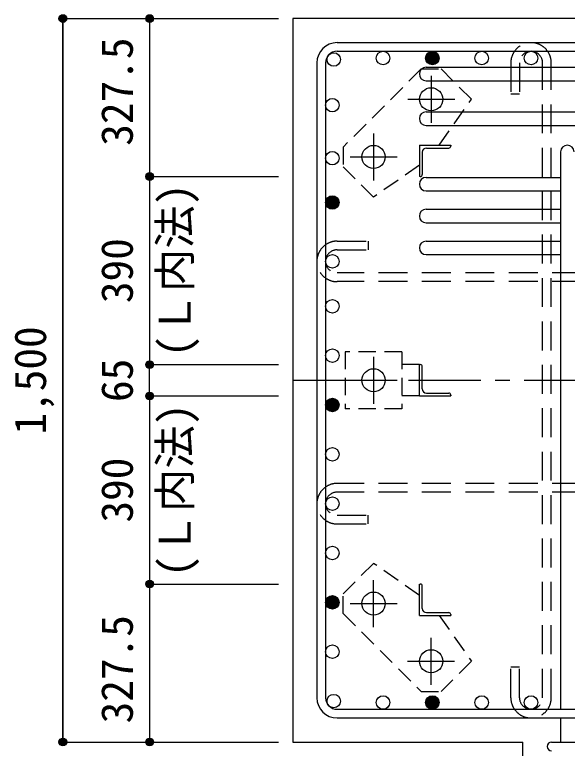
# Model space of a CAD drawing. Units: millimetres at full size, sheet at 1:30. Extents: x -5973 to 5954, y -4195 to 4201.
# Drawn here: x -775 to 372, y 1693 to 3214 of the extents above; entities that cross this region are included whole.
import ezdxf
from ezdxf.enums import TextEntityAlignment as Align

# ---------------------------------------------------------------- set-up
doc = ezdxf.new("R2010")
doc.units = ezdxf.units.MM
doc.header["$LTSCALE"] = 30
doc.header["$PDMODE"] = 32
doc.header["$PDSIZE"] = 15
for name, pattern in [('CHAIN1', [8, 5, -1, 1, -1]), ('DASHED1', [1.8, 1.2, -0.6]), ('DASHED2', [3, 2, -1])]:
    doc.linetypes.add(name, pattern=pattern)
for name, color, linetype in [('0-1_躯体線', 2, 'Continuous'), ('0-2_アンカーボルト', 4, 'CHAIN1'), ('0-3_立上り筋', 4, 'Continuous'), ('0-4_フープ筋', 7, 'Continuous'), ('0-5_基礎梁筋', 7, 'Continuous'), ('0-6_スタラップ筋', 7, 'Continuous'), ('0-7_文字', 4, 'Continuous'), ('0-9_プレート', 4, 'DASHED1'), ('0-A_アングル', 4, 'Continuous'), ('0-C', 7, 'DASHED2'), ('0-D_寸法', 4, 'Continuous')]:
    doc.layers.add(name, color=color, linetype=linetype)
doc.styles.add('ＭＳ ゴシック', font='')
doc.styles.get('ＭＳ ゴシック').set_extended_font_data('MS Gothic')

msp = doc.modelspace()

# ---------------------------------------------------------------- linework, layer by layer
at = {"layer": '0-1_躯体線'}
for p, q in [((-197.56, 3206.03), (-197.56, 1706.03)), ((1702.44, 3206.03), (-197.56, 3206.03)), ((-197.56, 1706.03), (279.94, 1706.03)), ((279.94, 1306.03), (279.94, 1706.03))]:
    msp.add_line(p, q, dxfattribs=at)
at = {"layer": '0-2_アンカーボルト'}
for p, q in [((89.44, 3087.33), (89.44, 2989.83)), ((40.74, 3038.53), (138.24, 3038.53)), ((-30.06, 2967.83), (-30.06, 2870.33)), ((-78.76, 2919.03), (18.74, 2919.03)), ((-30.06, 2504.83), (-30.06, 2407.33)), ((-78.76, 2456.03), (18.74, 2456.03)), ((-30.06, 1944.33), (-30.06, 2041.83)), ((-78.86, 1993.03), (18.64, 1993.03)), ((89.44, 1824.83), (89.44, 1922.33)), ((40.64, 1873.53), (138.14, 1873.53))]:
    msp.add_line(p, q, dxfattribs=at)
at = {"layer": '0-2_アンカーボルト', "color": 3, "linetype": 'Continuous'}
for centre in [(89.44, 3038.53), (-30.06, 2919.03), (-30.06, 2456.03), (-30.06, 1993.03), (89.44, 1873.53)]:
    msp.add_circle(centre, 24, dxfattribs=at)
at = {"layer": '0-3_立上り筋', "color": 3}
for centre in [(-112.63, 3121.1), (-10.32, 3124.03), (92, 3124.03), (194.32, 3124.03), (296.64, 3124.03), (-115.56, 3026.53), (-115.56, 2916.46), (-115.56, 2824.53), (-115.56, 2702.53), (-115.56, 2609.51), (-115.56, 2507.19), (-115.56, 2404.87), (-115.56, 2302.55), (-115.56, 2200.23), (-115.56, 2097.92), (-115.56, 1995.6), (-115.56, 1893.28), (-112.63, 1790.96), (-10.32, 1788.03), (92, 1788.03), (194.32, 1788.03), (296.64, 1788.03)]:
    msp.add_circle(centre, 14, dxfattribs=at)
at = {"layer": '0-3_立上り筋'}
for centre, radius in [((92, 3124.03), 12.6), ((92, 3124.03), 11.2), ((92, 3124.03), 9.8), ((92, 3124.03), 8.4), ((92, 3124.03), 7), ((92, 3124.03), 5.6), ((92, 3124.03), 4.2), ((92, 3124.03), 2.8), ((92, 3124.03), 1.4), ((-115.56, 2824.53), 12.6), ((-115.56, 2824.53), 11.2), ((-115.56, 2824.53), 9.8), ((-115.56, 2824.53), 8.4), ((-115.56, 2824.53), 7), ((-115.56, 2824.53), 5.6), ((-115.56, 2824.53), 4.2), ((-115.56, 2824.53), 2.8), ((-115.56, 2824.53), 1.4), ((-115.56, 2404.87), 12.6), ((-115.56, 2404.87), 11.2), ((-115.56, 2404.87), 9.8), ((-115.56, 2404.87), 8.4), ((-115.56, 2404.87), 7), ((-115.56, 2404.87), 5.6), ((-115.56, 2404.87), 4.2), ((-115.56, 2404.87), 2.8), ((-115.56, 2404.87), 1.4), ((-115.56, 1995.6), 12.6), ((-115.56, 1995.6), 11.2), ((-115.56, 1995.6), 9.8), ((-115.56, 1995.6), 8.4), ((-115.56, 1995.6), 7), ((-115.56, 1995.6), 5.6), ((-115.56, 1995.6), 4.2), ((-115.56, 1995.6), 2.8), ((-115.56, 1995.6), 1.4), ((92, 1788.03), 12.6), ((92, 1788.03), 11.2), ((92, 1788.03), 9.8), ((92, 1788.03), 8.4), ((92, 1788.03), 7), ((92, 1788.03), 5.6), ((92, 1788.03), 4.2), ((92, 1788.03), 2.8), ((92, 1788.03), 1.4)]:
    msp.add_circle(centre, radius, dxfattribs=at)
at = {"layer": '0-4_フープ筋'}
for p, q in [((-105.56, 3156.03), (1210.44, 3156.03)), ((-105.56, 3138.03), (1210.44, 3138.03)), ((-147.56, 3114.03), (-147.56, 1798.03)), ((-129.56, 3114.03), (-129.56, 1798.03)), ((-105.56, 1774.03), (1210.44, 1774.03)), ((-105.56, 1756.03), (1210.44, 1756.03))]:
    msp.add_line(p, q, dxfattribs=at)
for centre, radius, start, end in [((-105.56, 3114.03), 42, 90, 180), ((-105.56, 3114.03), 24, 90, 180), ((-105.56, 1798.03), 42, 180, 270), ((-105.56, 1798.03), 24, 180, 270)]:
    msp.add_arc(centre, radius, start, end, dxfattribs=at)
at = {"layer": '0-5_基礎梁筋'}
for p, q in [((78.94, 3105.1), (1234.44, 3105.1)), ((78.94, 3077.1), (1234.44, 3077.1)), ((78.94, 3012.53), (1234.44, 3012.53)), ((78.94, 2984.53), (1234.44, 2984.53)), ((357.94, 2929.53), (357.94, 1774.03)), ((78.94, 2876.53), (357.94, 2876.53)), ((78.94, 2848.53), (357.94, 2848.53)), ((78.94, 2810.53), (357.94, 2810.53)), ((78.94, 2782.53), (357.94, 2782.53)), ((78.94, 2744.53), (357.94, 2744.53)), ((78.94, 2716.53), (357.94, 2716.53)), ((357.94, 1756.03), (357.94, 1706.03))]:
    msp.add_line(p, q, dxfattribs=at)
for centre, start, end in [((78.94, 3091.1), 90, 270), ((78.94, 2998.53), 90, 270), ((371.94, 2929.53), 0, 180), ((78.94, 2862.53), 90, 270), ((78.94, 2796.53), 90, 270), ((78.94, 2730.53), 90, 270)]:
    msp.add_arc(centre, 14, start, end, dxfattribs=at)
at = {"layer": '0-6_スタラップ筋'}
msp.add_line((338.94, 1706.03), (765.94, 1706.03), dxfattribs=at)
msp.add_arc((338.94, 1697.03), 9, 90, 270, dxfattribs=at)
at = {"layer": '0-9_プレート'}
for p, q in [((68.93, 3101.46), (-93, 2939.53)), ((68.93, 3101.46), (109.94, 3101.46)), ((-93, 2939.53), (-93, 2898.52)), ((-30.06, 2835.59), (-93, 2898.52)), ((64.94, 2902.31), (-30.06, 2835.59)), ((28.94, 2515.03), (-89.06, 2515.03)), ((-89.06, 2515.03), (-89.06, 2397.03)), ((28.94, 2515.03), (28.94, 2397.03)), ((64.94, 2488.53), (28.94, 2488.53)), ((64.94, 2423.53), (28.94, 2423.53)), ((28.94, 2397.03), (-89.06, 2397.03)), ((-93, 1972.53), (-93, 2013.54)), ((-93, 1972.53), (68.93, 1810.6)), ((106.16, 1968.53), (172.88, 1873.53)), ((172.88, 1873.53), (109.94, 1810.6)), ((68.93, 1810.6), (109.94, 1810.6))]:
    msp.add_line(p, q, dxfattribs=at)
for points in [[(106.16, 2943.53), (172.88, 3038.53), (109.94, 3101.46)], [(64.94, 2009.76), (-30.06, 2076.47), (-93, 2013.54)]]:
    msp.add_lwpolyline(points, dxfattribs=at)
at = {"layer": '0-A_アングル'}
for p, q in [((64.94, 2943.53), (129.94, 2943.53)), ((64.94, 2943.53), (64.94, 2878.53)), ((79.44, 2937.53), (125.94, 2937.53)), ((129.94, 2943.53), (129.94, 2941.53)), ((70.94, 2929.03), (70.94, 2882.53)), ((66.94, 2878.53), (64.94, 2878.53)), ((64.94, 2488.53), (66.94, 2488.53)), ((64.94, 2423.53), (64.94, 2488.53)), ((70.94, 2438.03), (70.94, 2484.53)), ((64.94, 2423.53), (129.94, 2423.53)), ((79.44, 2429.53), (125.94, 2429.53)), ((129.94, 2425.53), (129.94, 2423.53)), ((64.94, 2033.53), (66.94, 2033.53)), ((64.94, 1968.53), (64.94, 2033.53)), ((70.94, 1983.03), (70.94, 2029.53)), ((64.94, 1968.53), (129.94, 1968.53)), ((79.44, 1974.53), (125.94, 1974.53)), ((129.94, 1970.53), (129.94, 1968.53))]:
    msp.add_line(p, q, dxfattribs=at)
for centre, radius, start, end in [((79.44, 2929.03), 8.5, 90, 180), ((125.94, 2941.53), 4, 270, 0), ((66.94, 2882.53), 4, 270, 0), ((66.94, 2484.53), 4, 0, 90), ((79.44, 2438.03), 8.5, 180, 270), ((125.94, 2425.53), 4, 0, 90), ((66.94, 2029.53), 4, 0, 90), ((79.44, 1983.03), 8.5, 180, 270), ((125.94, 1970.53), 4, 0, 90)]:
    msp.add_arc(centre, radius, start, end, dxfattribs=at)
at = {"layer": '0-C'}
for p, q in [((254.64, 3114.03), (254.64, 3050.03)), ((272.64, 3114.03), (272.64, 3050.03)), ((320.64, 1798.03), (320.64, 3114.03)), ((338.64, 1798.03), (338.64, 3114.03)), ((254.64, 3050.03), (272.64, 3050.03)), ((-105.56, 2744.53), (-41.56, 2744.53)), ((-41.56, 2744.53), (-41.56, 2726.53)), ((-105.56, 2726.53), (-41.56, 2726.53)), ((1210.44, 2678.53), (-105.56, 2678.53)), ((1210.44, 2660.53), (-105.56, 2660.53)), ((1210.44, 2242.23), (-105.56, 2242.23)), ((1210.44, 2224.23), (-105.56, 2224.23)), ((-105.56, 2176.23), (-41.56, 2176.23)), ((-41.56, 2158.23), (-41.56, 2176.23)), ((-105.56, 2158.23), (-41.56, 2158.23)), ((272.64, 1798.03), (272.64, 1862.03))]:
    msp.add_line(p, q, dxfattribs=at)
msp.add_lwpolyline([(254.64, 1798.03), (254.64, 1862.03), (272.64, 1862.03)], dxfattribs=at)
for centre, radius, start, end in [((296.64, 3114.03), 42, 0, 180), ((296.64, 3114.03), 24, 0, 180), ((-105.56, 2702.53), 42, 90, 270), ((-105.56, 2702.53), 24, 90, 270), ((-105.56, 2200.23), 42, 90, 270), ((-105.56, 2200.23), 24, 90, 270), ((296.64, 1798.03), 42, 180, 0), ((296.64, 1798.03), 24, 180, 0)]:
    msp.add_arc(centre, radius, start, end, dxfattribs=at)
at = {"layer": '0-D_寸法'}
for p, q in [((-674.6, 3206.03), (-494.6, 3206.03)), ((-674.6, 3206.03), (-494.6, 3206.03)), ((-674.6, 3206.03), (-674.6, 1706.03)), ((-674.6, 1706.03), (-674.6, 3206.03)), ((-494.6, 3206.03), (-227.56, 3206.03)), ((-494.6, 3206.03), (-494.6, 2878.53)), ((-494.6, 3206.03), (-227.56, 3206.03)), ((-494.6, 2878.53), (-227.56, 2878.53)), ((-494.6, 2423.53), (-494.6, 2488.53)), ((-494.6, 2488.53), (-227.56, 2488.53)), ((-494.6, 2423.53), (-227.56, 2423.53)), ((-494.6, 2423.53), (-494.6, 2033.53)), ((-494.6, 2423.53), (-227.56, 2423.53)), ((-494.6, 2033.53), (-227.56, 2033.53)), ((-674.6, 1706.03), (-494.6, 1706.03))]:
    msp.add_line(p, q, dxfattribs=at)
at = {"layer": '0-D_寸法', "linetype": 'CHAIN1'}
msp.add_line((-197.56, 2456.03), (1302.44, 2456.03), dxfattribs=at)
at = {"layer": '0-D_寸法'}
for points in [[(-494.6, 2878.53), (-494.6, 2488.53), (-227.56, 2488.53)], [(-494.6, 2033.53), (-494.6, 1706.03), (-227.56, 1706.03)]]:
    msp.add_lwpolyline(points, dxfattribs=at)
for centre, radius in [((-674.6, 3206.03), 8), ((-674.6, 3206.03), 7.2), ((-674.6, 3206.03), 6.4), ((-674.6, 3206.03), 5.6), ((-674.6, 3206.03), 4.8), ((-674.6, 3206.03), 4), ((-494.6, 3206.03), 8), ((-494.6, 3206.03), 7.2), ((-494.6, 3206.03), 6.4), ((-494.6, 3206.03), 5.6), ((-494.6, 3206.03), 4.8), ((-494.6, 3206.03), 4), ((-674.6, 3206.03), 3.2), ((-674.6, 3206.03), 2.4), ((-674.6, 3206.03), 1.6), ((-674.6, 3206.03), 0.8), ((-494.6, 3206.03), 3.2), ((-494.6, 3206.03), 2.4), ((-494.6, 3206.03), 1.6), ((-494.6, 3206.03), 0.8), ((-494.6, 2878.53), 8), ((-494.6, 2878.53), 7.2), ((-494.6, 2878.53), 6.4), ((-494.6, 2878.53), 5.6), ((-494.6, 2878.53), 4.8), ((-494.6, 2878.53), 4), ((-494.6, 2878.53), 3.2), ((-494.6, 2878.53), 2.4), ((-494.6, 2878.53), 1.6), ((-494.6, 2878.53), 0.8), ((-494.6, 2488.53), 8), ((-494.6, 2488.53), 7.2), ((-494.6, 2488.53), 6.4), ((-494.6, 2488.53), 5.6), ((-494.6, 2488.53), 4.8), ((-494.6, 2488.53), 4), ((-494.6, 2488.53), 3.2), ((-494.6, 2488.53), 2.4), ((-494.6, 2488.53), 1.6), ((-494.6, 2488.53), 0.8), ((-494.6, 2423.53), 8), ((-494.6, 2423.53), 7.2), ((-494.6, 2423.53), 6.4), ((-494.6, 2423.53), 5.6), ((-494.6, 2423.53), 4.8), ((-494.6, 2423.53), 4), ((-494.6, 2423.53), 3.2), ((-494.6, 2423.53), 2.4), ((-494.6, 2423.53), 1.6), ((-494.6, 2423.53), 0.8), ((-494.6, 2033.53), 8), ((-494.6, 2033.53), 7.2), ((-494.6, 2033.53), 6.4), ((-494.6, 2033.53), 5.6), ((-494.6, 2033.53), 4.8), ((-494.6, 2033.53), 4), ((-494.6, 2033.53), 3.2), ((-494.6, 2033.53), 2.4), ((-494.6, 2033.53), 1.6), ((-494.6, 2033.53), 0.8), ((-674.6, 1706.03), 8), ((-674.6, 1706.03), 7.2), ((-674.6, 1706.03), 6.4), ((-674.6, 1706.03), 5.6), ((-674.6, 1706.03), 4.8), ((-674.6, 1706.03), 4), ((-674.6, 1706.03), 3.2), ((-674.6, 1706.03), 2.4), ((-674.6, 1706.03), 1.6), ((-674.6, 1706.03), 0.8), ((-494.6, 1706.03), 8), ((-494.6, 1706.03), 7.2), ((-494.6, 1706.03), 6.4), ((-494.6, 1706.03), 5.6), ((-494.6, 1706.03), 4.8), ((-494.6, 1706.03), 4), ((-494.6, 1706.03), 3.2), ((-494.6, 1706.03), 2.4), ((-494.6, 1706.03), 1.6), ((-494.6, 1706.03), 0.8)]:
    msp.add_circle(centre, radius, dxfattribs=at)
at = {"layer": '0-D_寸法', "color": 7}
for p in [(-674.6, 3206.03), (-494.6, 3206.03), (-494.6, 3206.03), (-494.6, 2878.53), (-494.6, 2878.53), (-494.6, 2488.53), (-494.6, 2488.53), (-494.6, 2488.53), (-494.6, 2423.53), (-494.6, 2423.53), (-494.6, 2423.53), (-494.6, 2033.53), (-494.6, 2033.53), (-674.6, 1706.03), (-494.6, 1706.03), (-494.6, 1706.03)]:
    msp.add_point(p, dxfattribs=at)

# ---------------------------------------------------------------- texts
at = {"layer": '0-7_文字', "style": 'ＭＳ ゴシック'}
for p in [(-389.6, 2504.03), (-389.6, 2048.03)]:
    msp.add_text('(Ｌ内法)', height=65.98, rotation=90, dxfattribs=at).set_placement(p, align=Align.BOTTOM_LEFT)
at = {"layer": '0-D_寸法', "style": 'ＭＳ ゴシック'}
for s, p in [('327.5', (-509.6, 2942.28)), ('390', (-509.6, 2616.03)), ('1,500', (-689.6, 2343.53)), ('65', (-509.6, 2411.03)), ('390', (-509.6, 2161.03)), ('327.5', (-509.6, 1744.78))]:
    msp.add_text(s, height=65.98, rotation=90, dxfattribs=at).set_placement(p, align=Align.BOTTOM_LEFT)

doc.saveas('drawing.dxf')
